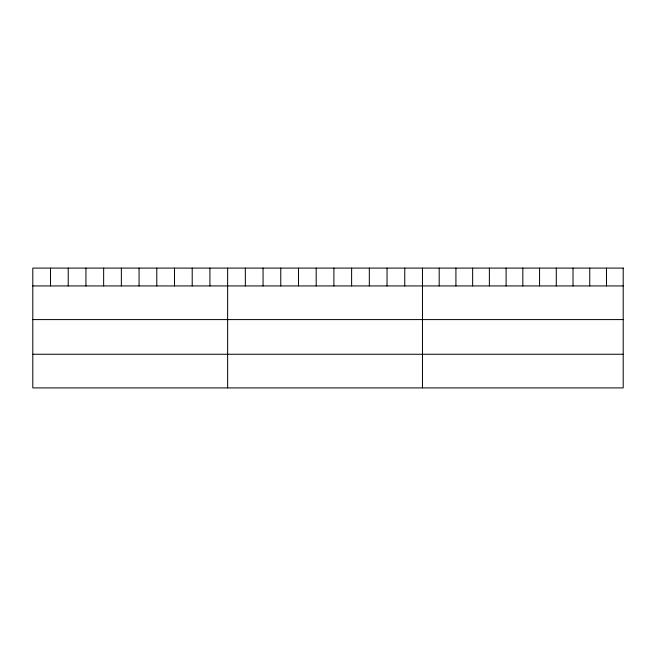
<?xml version="1.0" encoding="UTF-8"?>
<svg xmlns="http://www.w3.org/2000/svg" width="656" height="656" viewBox="0 0 656 656"><rect width="100%" height="100%" fill="white"/><g stroke="black" fill="none" stroke-linecap="round" stroke-linejoin="round"><path stroke-width="0.98" d="M32.8 285.934L623.2 285.934M32.8 319.587L623.2 319.587M32.8 354.256L623.2 354.256M606.472 268.091L606.472 285.934M589.744 268.091L589.744 285.934M573.016 268.091L573.016 285.934M556.288 268.091L556.288 285.934M539.56 268.091L539.56 285.934M522.832 268.091L522.832 285.934M506.104 268.091L506.104 285.934M489.376 268.091L489.376 285.934M472.648 268.091L472.648 285.934M455.92 268.091L455.92 285.934M439.192 268.091L439.192 285.934M422.464 268.091L422.464 387.909M404.752 268.091L404.752 285.934M387.04 268.091L387.04 285.934M369.328 268.091L369.328 285.934M351.616 268.091L351.616 285.934M333.904 268.091L333.904 285.934M316.192 268.091L316.192 285.934M298.48 268.091L298.48 285.934M280.768 268.091L280.768 285.934M263.056 268.091L263.056 285.934M245.344 268.091L245.344 285.934M227.632 268.091L227.632 387.909M209.92 268.091L209.92 285.934M192.208 268.091L192.208 285.934M174.496 268.091L174.496 285.934M156.784 268.091L156.784 285.934M139.072 268.091L139.072 285.934M121.36 268.091L121.36 285.934M103.648 268.091L103.648 285.934M85.936 268.091L85.936 285.934M68.224 268.091L68.224 285.934M50.512 268.091L50.512 285.934M623.2 268.091L32.8 268.091L32.8 387.909L623.2 387.909L623.2 268.091"/></g></svg>
